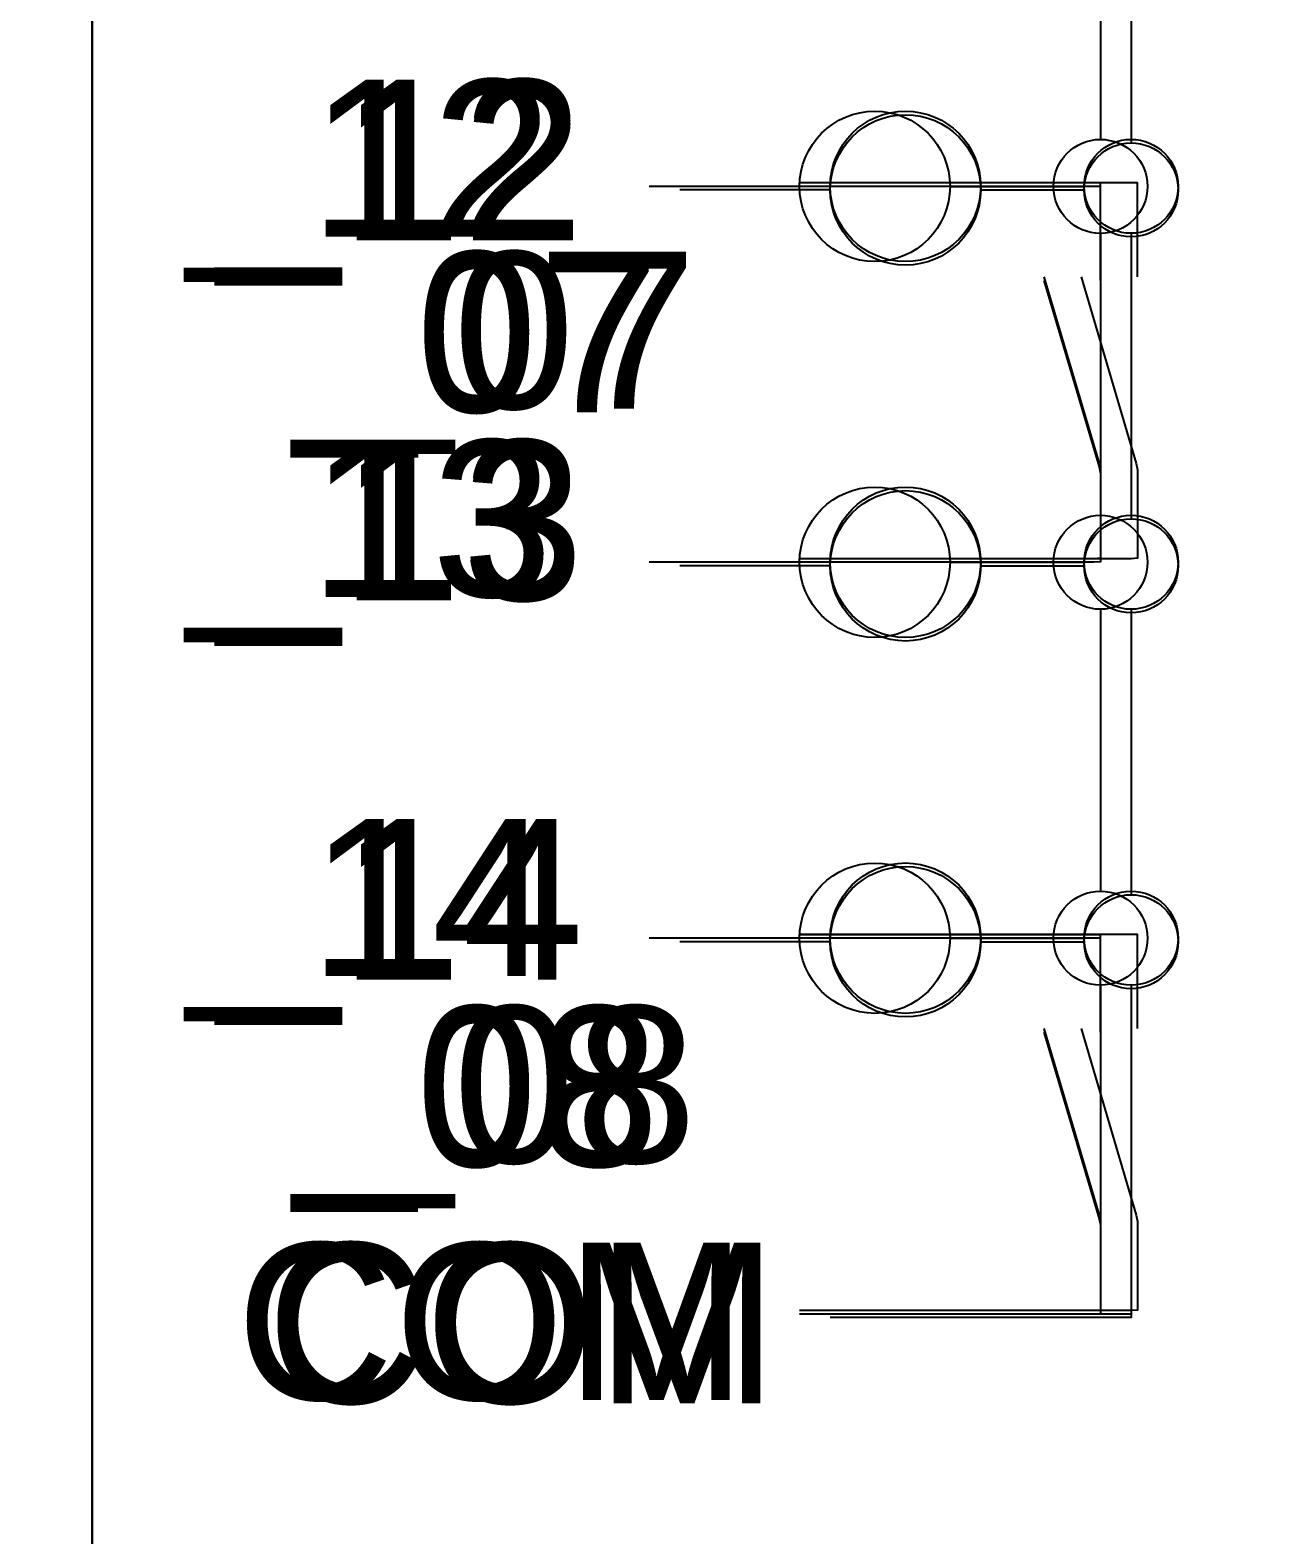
# Model space of a CAD drawing. Extents: x 1 to 47, y 1 to 35.
# Drawn here: x 40.5878 to 40.9768, y 22.122 to 22.5932 of the extents above; entities that cross this region are included whole.
import ezdxf

# ---------------------------------------------------------------- set-up
doc = ezdxf.new("R2010")
doc.units = 0
doc.header["$MEASUREMENT"] = 0
for name, color, linetype in [('9_03__2__42_UNIVERSAL_BINA', 7, 'CONTINUOUS'), ('9_04__3__63_UNIVERSAL_BINA', 7, 'CONTINUOUS'), ('9_05__4__84_UNIVERSAL_BINA', 7, 'CONTINUOUS'), ('9_06__5__21_UNIVERSAL_BINA', 7, 'CONTINUOUS'), ('9_07__6__21_UNIVERSAL_BINA', 7, 'CONTINUOUS'), ('9_08__7__21_UNIVERSAL_BINA', 7, 'CONTINUOUS'), ('9_09__8__42_UNIVERSAL_BINA', 7, 'CONTINUOUS'), ('9_10__9__42_UNIVERSAL_BINA', 7, 'CONTINUOUS'), ('9_11__A__63_UNIVERSAL_BINA', 7, 'CONTINUOUS'), ('9_13__C__24_ELECTROMECHANI', 7, 'CONTINUOUS'), ('9_14__D__36_ELECTROMECHANI', 7, 'CONTINUOUS'), ('9_15__E__48_ELECTROMECHANI', 7, 'CONTINUOUS')]:
    doc.layers.add(name, color=color, linetype=linetype)
doc.styles.add('ARIAL', font='arial.ttf')

msp = doc.modelspace()

# ---------------------------------------------------------------- linework, layer by layer
at = {"layer": '9_03__2__42_UNIVERSAL_BINA'}
msp.add_lwpolyline([(40.74598, 24.16587), (41.09263, 24.16587, -0.398142), (41.1083, 24.15104), (41.10842, 24.10171, -0.411696), (41.058, 24.05061), (41.01922, 24.04993, 0.408751), (40.98599, 24.01616), (40.98601, 21.2023, 0.419667), (41.01934, 21.16958), (41.05828, 21.1689, -0.411441), (41.10842, 21.11747), (41.10842, 21.0706, -0.402437), (41.09212, 21.05363), (40.74547, 21.05364, -0.4372), (40.72968, 21.07071), (40.72968, 21.11837, 0.414214), (40.67858, 21.16947), (40.64048, 21.16947, -0.41992), (40.60725, 21.20335), (40.60727, 24.01732, -0.419692), (40.6406, 24.05004), (40.67954, 24.05004, 0.399045), (40.72958, 24.09754), (40.72968, 24.14895, -0.402086)], format="xyb", close=True, dxfattribs=at)
for points in [[(40.93237, 22.64727), (40.93237, 22.55899)], [(40.83821, 22.54428), (40.79113, 22.54428)], [(40.88529, 22.54428), (40.91765, 22.54428)], [(40.93237, 22.52957), (40.93237, 22.44129)], [(40.83821, 22.42658), (40.79113, 22.42658)], [(40.88529, 22.42658), (40.91765, 22.42658)], [(40.93237, 22.41187), (40.93237, 22.3236)], [(40.83821, 22.30889), (40.79113, 22.30889)], [(40.88529, 22.30889), (40.91765, 22.30889)], [(40.93237, 22.29418), (40.93237, 22.19119), (40.83821, 22.19119)]]:
    msp.add_lwpolyline(points, dxfattribs=at)
for centre, radius in [((40.86177, 22.54428), 0.02354), ((40.93239, 22.54428), 0.01471), ((40.86177, 22.42658), 0.02354), ((40.93239, 22.42658), 0.01471), ((40.86177, 22.30889), 0.02354), ((40.93239, 22.30889), 0.01471)]:
    msp.add_circle(centre, radius, dxfattribs=at)
at = {"layer": '9_04__3__63_UNIVERSAL_BINA'}
for points in [[(40.36724, 24.16587), (40.71389, 24.16587, -0.398142), (40.72956, 24.15104), (40.72968, 24.10171, -0.411696), (40.67926, 24.05061), (40.64048, 24.04993, 0.408751), (40.60725, 24.01616), (40.60727, 21.2023, 0.419667), (40.6406, 21.16958), (40.67954, 21.1689, -0.411441), (40.72968, 21.11747), (40.72968, 21.0706, -0.402437), (40.71338, 21.05363), (40.36673, 21.05364, -0.4372), (40.35094, 21.07071), (40.35094, 21.11837, 0.414214), (40.29984, 21.16947), (40.26174, 21.16947, -0.41992), (40.22851, 21.20335), (40.22853, 24.01732, -0.419692), (40.26186, 24.05004), (40.3008, 24.05004, 0.399045), (40.35085, 24.09754), (40.35094, 24.14895, -0.402086)], [(40.74598, 24.16587), (41.09263, 24.16587, -0.398142), (41.1083, 24.15104), (41.10842, 24.10171, -0.411696), (41.058, 24.05061), (41.01922, 24.04993, 0.408751), (40.98599, 24.01616), (40.98601, 21.2023, 0.419667), (41.01934, 21.16958), (41.05828, 21.1689, -0.411441), (41.10842, 21.11747), (41.10842, 21.0706, -0.402437), (41.09212, 21.05363), (40.74547, 21.05364, -0.4372), (40.72968, 21.07071), (40.72968, 21.11837, 0.414214), (40.67858, 21.16947), (40.64048, 21.16947, -0.41992), (40.60725, 21.20335), (40.60727, 24.01732, -0.419692), (40.6406, 24.05004), (40.67954, 24.05004, 0.399045), (40.72958, 24.09754), (40.72968, 24.14895, -0.402086)]]:
    msp.add_lwpolyline(points, format="xyb", close=True, dxfattribs=at)
for points in [[(40.93237, 22.64727), (40.93237, 22.55899)], [(40.83821, 22.54428), (40.79113, 22.54428)], [(40.88529, 22.54428), (40.91765, 22.54428)], [(40.93237, 22.52957), (40.93237, 22.44129)], [(40.83821, 22.42658), (40.79113, 22.42658)], [(40.88529, 22.42658), (40.91765, 22.42658)], [(40.93237, 22.41187), (40.93237, 22.3236)], [(40.83821, 22.30889), (40.79113, 22.30889)], [(40.88529, 22.30889), (40.91765, 22.30889)], [(40.93237, 22.29418), (40.93237, 22.19119), (40.83821, 22.19119)]]:
    msp.add_lwpolyline(points, dxfattribs=at)
for centre, radius in [((40.86177, 22.54428), 0.02354), ((40.93239, 22.54428), 0.01471), ((40.86177, 22.42658), 0.02354), ((40.93239, 22.42658), 0.01471), ((40.86177, 22.30889), 0.02354), ((40.93239, 22.30889), 0.01471)]:
    msp.add_circle(centre, radius, dxfattribs=at)
at = {"layer": '9_05__4__84_UNIVERSAL_BINA'}
for points in [[(40.36724, 24.16587), (40.71389, 24.16587, -0.398142), (40.72956, 24.15104), (40.72968, 24.10171, -0.411696), (40.67926, 24.05061), (40.64048, 24.04993, 0.408751), (40.60725, 24.01616), (40.60727, 21.2023, 0.419667), (40.6406, 21.16958), (40.67954, 21.1689, -0.411441), (40.72968, 21.11747), (40.72968, 21.0706, -0.402437), (40.71338, 21.05363), (40.36673, 21.05364, -0.4372), (40.35094, 21.07071), (40.35094, 21.11837, 0.414214), (40.29984, 21.16947), (40.26174, 21.16947, -0.41992), (40.22851, 21.20335), (40.22853, 24.01732, -0.419692), (40.26186, 24.05004), (40.3008, 24.05004, 0.399045), (40.35085, 24.09754), (40.35094, 24.14895, -0.402086)], [(40.74598, 24.16587), (41.09263, 24.16587, -0.398142), (41.1083, 24.15104), (41.10842, 24.10171, -0.411696), (41.058, 24.05061), (41.01922, 24.04993, 0.408751), (40.98599, 24.01616), (40.98601, 21.2023, 0.419667), (41.01934, 21.16958), (41.05828, 21.1689, -0.411441), (41.10842, 21.11747), (41.10842, 21.0706, -0.402437), (41.09212, 21.05363), (40.74547, 21.05364, -0.4372), (40.72968, 21.07071), (40.72968, 21.11837, 0.414214), (40.67858, 21.16947), (40.64048, 21.16947, -0.41992), (40.60725, 21.20335), (40.60727, 24.01732, -0.419692), (40.6406, 24.05004), (40.67954, 24.05004, 0.399045), (40.72958, 24.09754), (40.72968, 24.14895, -0.402086)]]:
    msp.add_lwpolyline(points, format="xyb", close=True, dxfattribs=at)
for points in [[(40.93237, 22.64615), (40.93237, 22.55787)], [(40.83821, 22.54316), (40.79113, 22.54316)], [(40.88529, 22.54316), (40.91765, 22.54316)], [(40.93237, 22.52845), (40.93237, 22.44018)], [(40.83821, 22.42546), (40.79113, 22.42546)], [(40.88529, 22.42546), (40.91765, 22.42546)], [(40.93237, 22.41075), (40.93237, 22.32248)], [(40.83821, 22.30777), (40.79113, 22.30777)], [(40.88529, 22.30777), (40.91765, 22.30777)], [(40.93237, 22.29306), (40.93237, 22.19007), (40.83821, 22.19008)]]:
    msp.add_lwpolyline(points, dxfattribs=at)
for centre, radius in [((40.86177, 22.54316), 0.02354), ((40.93239, 22.54316), 0.01471), ((40.86177, 22.42546), 0.02354), ((40.93239, 22.42546), 0.01471), ((40.86177, 22.30777), 0.02354), ((40.93239, 22.30777), 0.01471)]:
    msp.add_circle(centre, radius, dxfattribs=at)
at = {"layer": '9_06__5__21_UNIVERSAL_BINA'}
msp.add_lwpolyline([(40.74598, 24.16587), (41.09263, 24.16587, -0.398142), (41.1083, 24.15104), (41.10842, 24.10171, -0.411696), (41.058, 24.05061), (41.01922, 24.04993, 0.408751), (40.98599, 24.01616), (40.98601, 21.2023, 0.419667), (41.01934, 21.16958), (41.05828, 21.1689, -0.411441), (41.10842, 21.11747), (41.10842, 21.0706, -0.402437), (41.09212, 21.05363), (40.74547, 21.05364, -0.4372), (40.72968, 21.07071), (40.72968, 21.11837, 0.414214), (40.67858, 21.16947), (40.64048, 21.16947, -0.41992), (40.60725, 21.20335), (40.60727, 24.01732, -0.419692), (40.6406, 24.05004), (40.67954, 24.05004, 0.399045), (40.72958, 24.09754), (40.72968, 24.14895, -0.402086)], format="xyb", close=True, dxfattribs=at)
for points in [[(40.93438, 22.51596), (40.93438, 22.54538), (40.84022, 22.54538)], [(40.91672, 22.51596), (40.934, 22.45755), (40.93438, 22.45554), (40.93438, 22.45227), (40.93438, 22.44782), (40.93438, 22.44276), (40.93438, 22.43766), (40.93438, 22.42962), (40.93438, 22.42782), (40.93237, 22.42768), (40.84022, 22.42768)], [(40.93438, 22.28056), (40.93438, 22.30999), (40.84022, 22.30999)], [(40.91672, 22.28056), (40.934, 22.22215), (40.93438, 22.22015), (40.93438, 22.21688), (40.93438, 22.21243), (40.93438, 22.20736), (40.93438, 22.20226), (40.93438, 22.19422), (40.93438, 22.19242), (40.93237, 22.19229), (40.84022, 22.19229)]]:
    msp.add_lwpolyline(points, dxfattribs=at)
at = {"layer": '9_07__6__21_UNIVERSAL_BINA'}
for points in [[(40.36724, 24.16587), (40.71389, 24.16587, -0.398142), (40.72956, 24.15104), (40.72968, 24.10171, -0.411696), (40.67926, 24.05061), (40.64048, 24.04993, 0.408751), (40.60725, 24.01616), (40.60727, 21.2023, 0.419667), (40.6406, 21.16958), (40.67954, 21.1689, -0.411441), (40.72968, 21.11747), (40.72968, 21.0706, -0.402437), (40.71338, 21.05363), (40.36673, 21.05364, -0.4372), (40.35094, 21.07071), (40.35094, 21.11837, 0.414214), (40.29984, 21.16947), (40.26174, 21.16947, -0.41992), (40.22851, 21.20335), (40.22853, 24.01732, -0.419692), (40.26186, 24.05004), (40.3008, 24.05004, 0.399045), (40.35085, 24.09754), (40.35094, 24.14895, -0.402086)], [(40.74598, 24.16587), (41.09263, 24.16587, -0.398142), (41.1083, 24.15104), (41.10842, 24.10171, -0.411696), (41.058, 24.05061), (41.01922, 24.04993, 0.408751), (40.98599, 24.01616), (40.98601, 21.2023, 0.419667), (41.01934, 21.16958), (41.05828, 21.1689, -0.411441), (41.10842, 21.11747), (41.10842, 21.0706, -0.402437), (41.09212, 21.05363), (40.74547, 21.05364, -0.4372), (40.72968, 21.07071), (40.72968, 21.11837, 0.414214), (40.67858, 21.16947), (40.64048, 21.16947, -0.41992), (40.60725, 21.20335), (40.60727, 24.01732, -0.419692), (40.6406, 24.05004), (40.67954, 24.05004, 0.399045), (40.72958, 24.09754), (40.72968, 24.14895, -0.402086)]]:
    msp.add_lwpolyline(points, format="xyb", close=True, dxfattribs=at)
for points in [[(40.92276, 22.51593), (40.92276, 22.54536), (40.8286, 22.54536)], [(40.90511, 22.51593), (40.92238, 22.45752), (40.92276, 22.45552), (40.92276, 22.45225), (40.92276, 22.4478), (40.92276, 22.44274), (40.92276, 22.43763), (40.92276, 22.42959), (40.92276, 22.42779), (40.92075, 22.42766), (40.8286, 22.42766)], [(40.92276, 22.28053), (40.92276, 22.30996), (40.8286, 22.30996)], [(40.90511, 22.28053), (40.92238, 22.22212), (40.92276, 22.22012), (40.92276, 22.21685), (40.92276, 22.2124), (40.92276, 22.20734), (40.92276, 22.20224), (40.92276, 22.19419), (40.92276, 22.19239), (40.92075, 22.19226), (40.8286, 22.19226)]]:
    msp.add_lwpolyline(points, dxfattribs=at)
at = {"layer": '9_08__7__21_UNIVERSAL_BINA'}
for points in [[(40.36724, 24.16587), (40.71389, 24.16587, -0.398142), (40.72956, 24.15104), (40.72968, 24.10171, -0.411696), (40.67926, 24.05061), (40.64048, 24.04993, 0.408751), (40.60725, 24.01616), (40.60727, 21.2023, 0.419667), (40.6406, 21.16958), (40.67954, 21.1689, -0.411441), (40.72968, 21.11747), (40.72968, 21.0706, -0.402437), (40.71338, 21.05363), (40.36673, 21.05364, -0.4372), (40.35094, 21.07071), (40.35094, 21.11837, 0.414214), (40.29984, 21.16947), (40.26174, 21.16947, -0.41992), (40.22851, 21.20335), (40.22853, 24.01732, -0.419692), (40.26186, 24.05004), (40.3008, 24.05004, 0.399045), (40.35085, 24.09754), (40.35094, 24.14895, -0.402086)], [(40.74598, 24.16587), (41.09263, 24.16587, -0.398142), (41.1083, 24.15104), (41.10842, 24.10171, -0.411696), (41.058, 24.05061), (41.01922, 24.04993, 0.408751), (40.98599, 24.01616), (40.98601, 21.2023, 0.419667), (41.01934, 21.16958), (41.05828, 21.1689, -0.411441), (41.10842, 21.11747), (41.10842, 21.0706, -0.402437), (41.09212, 21.05363), (40.74547, 21.05364, -0.4372), (40.72968, 21.07071), (40.72968, 21.11837, 0.414214), (40.67858, 21.16947), (40.64048, 21.16947, -0.41992), (40.60725, 21.20335), (40.60727, 24.01732, -0.419692), (40.6406, 24.05004), (40.67954, 24.05004, 0.399045), (40.72958, 24.09754), (40.72968, 24.14895, -0.402086)]]:
    msp.add_lwpolyline(points, format="xyb", close=True, dxfattribs=at)
for points in [[(40.92276, 22.51484), (40.92276, 22.54426), (40.8286, 22.54426)], [(40.90511, 22.51484), (40.92238, 22.45643), (40.92276, 22.45442), (40.92276, 22.45115), (40.92276, 22.4467), (40.92276, 22.44164), (40.92276, 22.43654), (40.92276, 22.4285), (40.92276, 22.4267), (40.92075, 22.42656), (40.8286, 22.42656)], [(40.92276, 22.27944), (40.92276, 22.30887), (40.8286, 22.30887)], [(40.90511, 22.27944), (40.92238, 22.22103), (40.92276, 22.21903), (40.92276, 22.21576), (40.92276, 22.21131), (40.92276, 22.20625), (40.92276, 22.20114), (40.92276, 22.1931), (40.92276, 22.1913), (40.92075, 22.19117), (40.8286, 22.19117)]]:
    msp.add_lwpolyline(points, dxfattribs=at)
at = {"layer": '9_09__8__42_UNIVERSAL_BINA'}
for points in [[(40.36724, 24.16587), (40.71389, 24.16587, -0.398142), (40.72956, 24.15104), (40.72968, 24.10171, -0.411696), (40.67926, 24.05061), (40.64048, 24.04993, 0.408751), (40.60725, 24.01616), (40.60727, 21.2023, 0.419667), (40.6406, 21.16958), (40.67954, 21.1689, -0.411441), (40.72968, 21.11747), (40.72968, 21.0706, -0.402437), (40.71338, 21.05363), (40.36673, 21.05364, -0.4372), (40.35094, 21.07071), (40.35094, 21.11837, 0.414214), (40.29984, 21.16947), (40.26174, 21.16947, -0.41992), (40.22851, 21.20335), (40.22853, 24.01732, -0.419692), (40.26186, 24.05004), (40.3008, 24.05004, 0.399045), (40.35085, 24.09754), (40.35094, 24.14895, -0.402086)], [(40.74598, 24.16587), (41.09263, 24.16587, -0.398142), (41.1083, 24.15104), (41.10842, 24.10171, -0.411696), (41.058, 24.05061), (41.01922, 24.04993, 0.408751), (40.98599, 24.01616), (40.98601, 21.2023, 0.419667), (41.01934, 21.16958), (41.05828, 21.1689, -0.411441), (41.10842, 21.11747), (41.10842, 21.0706, -0.402437), (41.09212, 21.05363), (40.74547, 21.05364, -0.4372), (40.72968, 21.07071), (40.72968, 21.11837, 0.414214), (40.67858, 21.16947), (40.64048, 21.16947, -0.41992), (40.60725, 21.20335), (40.60727, 24.01732, -0.419692), (40.6406, 24.05004), (40.67954, 24.05004, 0.399045), (40.72958, 24.09754), (40.72968, 24.14895, -0.402086)]]:
    msp.add_lwpolyline(points, format="xyb", close=True, dxfattribs=at)
for points in [[(40.93237, 22.64727), (40.93237, 22.55899)], [(40.83821, 22.54428), (40.79113, 22.54428)], [(40.88529, 22.54428), (40.91765, 22.54428)], [(40.93237, 22.52957), (40.93237, 22.44129)], [(40.83821, 22.42658), (40.79113, 22.42658)], [(40.88529, 22.42658), (40.91765, 22.42658)], [(40.93237, 22.41187), (40.93237, 22.3236)], [(40.83821, 22.30889), (40.79113, 22.30889)], [(40.88529, 22.30889), (40.91765, 22.30889)], [(40.93237, 22.29418), (40.93237, 22.19119), (40.83821, 22.19119)]]:
    msp.add_lwpolyline(points, dxfattribs=at)
for centre, radius in [((40.86177, 22.54428), 0.02354), ((40.93239, 22.54428), 0.01471), ((40.86177, 22.42658), 0.02354), ((40.93239, 22.42658), 0.01471), ((40.86177, 22.30889), 0.02354), ((40.93239, 22.30889), 0.01471)]:
    msp.add_circle(centre, radius, dxfattribs=at)
at = {"layer": '9_10__9__42_UNIVERSAL_BINA'}
for points in [[(40.36724, 24.16587), (40.71389, 24.16587, -0.398142), (40.72956, 24.15104), (40.72968, 24.10171, -0.411696), (40.67926, 24.05061), (40.64048, 24.04993, 0.408751), (40.60725, 24.01616), (40.60727, 21.2023, 0.419667), (40.6406, 21.16958), (40.67954, 21.1689, -0.411441), (40.72968, 21.11747), (40.72968, 21.0706, -0.402437), (40.71338, 21.05363), (40.36673, 21.05364, -0.4372), (40.35094, 21.07071), (40.35094, 21.11837, 0.414214), (40.29984, 21.16947), (40.26174, 21.16947, -0.41992), (40.22851, 21.20335), (40.22853, 24.01732, -0.419692), (40.26186, 24.05004), (40.3008, 24.05004, 0.399045), (40.35085, 24.09754), (40.35094, 24.14895, -0.402086)], [(40.74598, 24.16587), (41.09263, 24.16587, -0.398142), (41.1083, 24.15104), (41.10842, 24.10171, -0.411696), (41.058, 24.05061), (41.01922, 24.04993, 0.408751), (40.98599, 24.01616), (40.98601, 21.2023, 0.419667), (41.01934, 21.16958), (41.05828, 21.1689, -0.411441), (41.10842, 21.11747), (41.10842, 21.0706, -0.402437), (41.09212, 21.05363), (40.74547, 21.05364, -0.4372), (40.72968, 21.07071), (40.72968, 21.11837, 0.414214), (40.67858, 21.16947), (40.64048, 21.16947, -0.41992), (40.60725, 21.20335), (40.60727, 24.01732, -0.419692), (40.6406, 24.05004), (40.67954, 24.05004, 0.399045), (40.72958, 24.09754), (40.72968, 24.14895, -0.402086)]]:
    msp.add_lwpolyline(points, format="xyb", close=True, dxfattribs=at)
for points in [[(40.92276, 22.64725), (40.92276, 22.55898)], [(40.8286, 22.54427), (40.78152, 22.54427)], [(40.87568, 22.54427), (40.90805, 22.54427)], [(40.92276, 22.52956), (40.92276, 22.44128)], [(40.8286, 22.42657), (40.78152, 22.42657)], [(40.87568, 22.42657), (40.90805, 22.42657)], [(40.92276, 22.41186), (40.92276, 22.32359)], [(40.8286, 22.30888), (40.78152, 22.30888)], [(40.87568, 22.30888), (40.90805, 22.30888)], [(40.92276, 22.29417), (40.92276, 22.19118), (40.8286, 22.19118)]]:
    msp.add_lwpolyline(points, dxfattribs=at)
for centre, radius in [((40.85217, 22.54427), 0.02354), ((40.92279, 22.54427), 0.01471), ((40.85217, 22.42657), 0.02354), ((40.92279, 22.42657), 0.01471), ((40.85217, 22.30888), 0.02354), ((40.92279, 22.30888), 0.01471)]:
    msp.add_circle(centre, radius, dxfattribs=at)
at = {"layer": '9_11__A__63_UNIVERSAL_BINA'}
for points in [[(40.36724, 24.16587), (40.71389, 24.16587, -0.398142), (40.72956, 24.15104), (40.72968, 24.10171, -0.411696), (40.67926, 24.05061), (40.64048, 24.04993, 0.408751), (40.60725, 24.01616), (40.60727, 21.2023, 0.419667), (40.6406, 21.16958), (40.67954, 21.1689, -0.411441), (40.72968, 21.11747), (40.72968, 21.0706, -0.402437), (40.71338, 21.05363), (40.36673, 21.05364, -0.4372), (40.35094, 21.07071), (40.35094, 21.11837, 0.414214), (40.29984, 21.16947), (40.26174, 21.16947, -0.41992), (40.22851, 21.20335), (40.22853, 24.01732, -0.419692), (40.26186, 24.05004), (40.3008, 24.05004, 0.399045), (40.35085, 24.09754), (40.35094, 24.14895, -0.402086)], [(40.74598, 24.16587), (41.09263, 24.16587, -0.398142), (41.1083, 24.15104), (41.10842, 24.10171, -0.411696), (41.058, 24.05061), (41.01922, 24.04993, 0.408751), (40.98599, 24.01616), (40.98601, 21.2023, 0.419667), (41.01934, 21.16958), (41.05828, 21.1689, -0.411441), (41.10842, 21.11747), (41.10842, 21.0706, -0.402437), (41.09212, 21.05363), (40.74547, 21.05364, -0.4372), (40.72968, 21.07071), (40.72968, 21.11837, 0.414214), (40.67858, 21.16947), (40.64048, 21.16947, -0.41992), (40.60725, 21.20335), (40.60727, 24.01732, -0.419692), (40.6406, 24.05004), (40.67954, 24.05004, 0.399045), (40.72958, 24.09754), (40.72968, 24.14895, -0.402086)]]:
    msp.add_lwpolyline(points, format="xyb", close=True, dxfattribs=at)
for points in [[(40.93237, 22.64727), (40.93237, 22.55899)], [(40.83821, 22.54428), (40.79113, 22.54428)], [(40.88529, 22.54428), (40.91765, 22.54428)], [(40.93237, 22.52957), (40.93237, 22.44129)], [(40.83821, 22.42658), (40.79113, 22.42658)], [(40.88529, 22.42658), (40.91765, 22.42658)], [(40.93237, 22.41187), (40.93237, 22.3236)], [(40.83821, 22.30889), (40.79113, 22.30889)], [(40.88529, 22.30889), (40.91765, 22.30889)], [(40.93237, 22.29418), (40.93237, 22.19119), (40.83821, 22.19119)]]:
    msp.add_lwpolyline(points, dxfattribs=at)
for centre, radius in [((40.86177, 22.54428), 0.02354), ((40.93239, 22.54428), 0.01471), ((40.86177, 22.42658), 0.02354), ((40.93239, 22.42658), 0.01471), ((40.86177, 22.30889), 0.02354), ((40.93239, 22.30889), 0.01471)]:
    msp.add_circle(centre, radius, dxfattribs=at)
at = {"layer": '9_13__C__24_ELECTROMECHANI'}
msp.add_lwpolyline([(40.74598, 24.16587), (41.09263, 24.16587, -0.398142), (41.1083, 24.15104), (41.10842, 24.10171, -0.411696), (41.058, 24.05061), (41.01922, 24.04993, 0.408751), (40.98599, 24.01616), (40.98601, 21.2023, 0.419667), (41.01934, 21.16958), (41.05828, 21.1689, -0.411441), (41.10842, 21.11747), (41.10842, 21.0706, -0.402437), (41.09212, 21.05363), (40.74547, 21.05364, -0.4372), (40.72968, 21.07071), (40.72968, 21.11837, 0.414214), (40.67858, 21.16947), (40.64048, 21.16947, -0.41992), (40.60725, 21.20335), (40.60727, 24.01732, -0.419692), (40.6406, 24.05004), (40.67954, 24.05004, 0.399045), (40.72958, 24.09754), (40.72968, 24.14895, -0.402086)], format="xyb", close=True, dxfattribs=at)
for points in [[(40.92276, 22.51484), (40.92276, 22.54426), (40.8286, 22.54426)], [(40.90511, 22.51484), (40.92238, 22.45643), (40.92276, 22.45442), (40.92276, 22.45115), (40.92276, 22.4467), (40.92276, 22.44164), (40.92276, 22.43654), (40.92276, 22.4285), (40.92276, 22.4267), (40.92075, 22.42656), (40.8286, 22.42656)], [(40.92276, 22.27944), (40.92276, 22.30887), (40.8286, 22.30887)], [(40.90511, 22.27944), (40.92238, 22.22103), (40.92276, 22.21903), (40.92276, 22.21576), (40.92276, 22.21131), (40.92276, 22.20625), (40.92276, 22.20114), (40.92276, 22.1931), (40.92276, 22.1913), (40.92075, 22.19117), (40.8286, 22.19117)]]:
    msp.add_lwpolyline(points, dxfattribs=at)
at = {"layer": '9_14__D__36_ELECTROMECHANI'}
for points in [[(40.36724, 24.16587), (40.71389, 24.16587, -0.398142), (40.72956, 24.15104), (40.72968, 24.10171, -0.411696), (40.67926, 24.05061), (40.64048, 24.04993, 0.408751), (40.60725, 24.01616), (40.60727, 21.2023, 0.419667), (40.6406, 21.16958), (40.67954, 21.1689, -0.411441), (40.72968, 21.11747), (40.72968, 21.0706, -0.402437), (40.71338, 21.05363), (40.36673, 21.05364, -0.4372), (40.35094, 21.07071), (40.35094, 21.11837, 0.414214), (40.29984, 21.16947), (40.26174, 21.16947, -0.41992), (40.22851, 21.20335), (40.22853, 24.01732, -0.419692), (40.26186, 24.05004), (40.3008, 24.05004, 0.399045), (40.35085, 24.09754), (40.35094, 24.14895, -0.402086)], [(40.74598, 24.16587), (41.09263, 24.16587, -0.398142), (41.1083, 24.15104), (41.10842, 24.10171, -0.411696), (41.058, 24.05061), (41.01922, 24.04993, 0.408751), (40.98599, 24.01616), (40.98601, 21.2023, 0.419667), (41.01934, 21.16958), (41.05828, 21.1689, -0.411441), (41.10842, 21.11747), (41.10842, 21.0706, -0.402437), (41.09212, 21.05363), (40.74547, 21.05364, -0.4372), (40.72968, 21.07071), (40.72968, 21.11837, 0.414214), (40.67858, 21.16947), (40.64048, 21.16947, -0.41992), (40.60725, 21.20335), (40.60727, 24.01732, -0.419692), (40.6406, 24.05004), (40.67954, 24.05004, 0.399045), (40.72958, 24.09754), (40.72968, 24.14895, -0.402086)]]:
    msp.add_lwpolyline(points, format="xyb", close=True, dxfattribs=at)
for points in [[(40.92276, 22.51484), (40.92276, 22.54426), (40.8286, 22.54426)], [(40.90511, 22.51484), (40.92238, 22.45643), (40.92276, 22.45442), (40.92276, 22.45115), (40.92276, 22.4467), (40.92276, 22.44164), (40.92276, 22.43654), (40.92276, 22.4285), (40.92276, 22.4267), (40.92075, 22.42656), (40.8286, 22.42656)], [(40.92276, 22.27944), (40.92276, 22.30887), (40.8286, 22.30887)], [(40.90511, 22.27944), (40.92238, 22.22103), (40.92276, 22.21903), (40.92276, 22.21576), (40.92276, 22.21131), (40.92276, 22.20625), (40.92276, 22.20114), (40.92276, 22.1931), (40.92276, 22.1913), (40.92075, 22.19117), (40.8286, 22.19117)]]:
    msp.add_lwpolyline(points, dxfattribs=at)
at = {"layer": '9_15__E__48_ELECTROMECHANI'}
for points in [[(40.36724, 24.16587), (40.71389, 24.16587, -0.398142), (40.72956, 24.15104), (40.72968, 24.10171, -0.411696), (40.67926, 24.05061), (40.64048, 24.04993, 0.408751), (40.60725, 24.01616), (40.60727, 21.2023, 0.419667), (40.6406, 21.16958), (40.67954, 21.1689, -0.411441), (40.72968, 21.11747), (40.72968, 21.0706, -0.402437), (40.71338, 21.05363), (40.36673, 21.05364, -0.4372), (40.35094, 21.07071), (40.35094, 21.11837, 0.414214), (40.29984, 21.16947), (40.26174, 21.16947, -0.41992), (40.22851, 21.20335), (40.22853, 24.01732, -0.419692), (40.26186, 24.05004), (40.3008, 24.05004, 0.399045), (40.35085, 24.09754), (40.35094, 24.14895, -0.402086)], [(40.74598, 24.16587), (41.09263, 24.16587, -0.398142), (41.1083, 24.15104), (41.10842, 24.10171, -0.411696), (41.058, 24.05061), (41.01922, 24.04993, 0.408751), (40.98599, 24.01616), (40.98601, 21.2023, 0.419667), (41.01934, 21.16958), (41.05828, 21.1689, -0.411441), (41.10842, 21.11747), (41.10842, 21.0706, -0.402437), (41.09212, 21.05363), (40.74547, 21.05364, -0.4372), (40.72968, 21.07071), (40.72968, 21.11837, 0.414214), (40.67858, 21.16947), (40.64048, 21.16947, -0.41992), (40.60725, 21.20335), (40.60727, 24.01732, -0.419692), (40.6406, 24.05004), (40.67954, 24.05004, 0.399045), (40.72958, 24.09754), (40.72968, 24.14895, -0.402086)]]:
    msp.add_lwpolyline(points, format="xyb", close=True, dxfattribs=at)
for points in [[(40.92276, 22.51596), (40.92276, 22.54538), (40.8286, 22.54538)], [(40.90511, 22.51596), (40.92238, 22.45755), (40.92276, 22.45555), (40.92276, 22.45227), (40.92276, 22.44782), (40.92276, 22.44276), (40.92276, 22.43766), (40.92276, 22.42962), (40.92276, 22.42782), (40.92075, 22.42769), (40.8286, 22.42769)], [(40.92276, 22.28056), (40.92276, 22.30999), (40.8286, 22.30999)], [(40.90511, 22.28056), (40.92238, 22.22215), (40.92276, 22.22015), (40.92276, 22.21688), (40.92276, 22.21243), (40.92276, 22.20737), (40.92276, 22.20227), (40.92276, 22.19422), (40.92276, 22.19242), (40.92075, 22.19229), (40.8286, 22.19229)]]:
    msp.add_lwpolyline(points, dxfattribs=at)

# ---------------------------------------------------------------- texts
at = {"layer": '9_03__2__42_UNIVERSAL_BINA', "style": 'ARIAL'}
for s, p in [('_12', (40.64654, 22.52854)), ('_13', (40.64654, 22.41573)), ('_14', (40.64654, 22.29702)), ('COM', (40.66175, 22.16434))]:
    msp.add_text(s, height=0.049167, dxfattribs=at).set_placement(p)
at = {"layer": '9_04__3__63_UNIVERSAL_BINA', "style": 'ARIAL'}
for s, p in [('_12', (40.64654, 22.52854)), ('_13', (40.64654, 22.41573)), ('_14', (40.64654, 22.29702)), ('COM', (40.66175, 22.16434))]:
    msp.add_text(s, height=0.049167, dxfattribs=at).set_placement(p)
at = {"layer": '9_05__4__84_UNIVERSAL_BINA', "style": 'ARIAL'}
for s, p in [('_12', (40.64654, 22.52742)), ('_13', (40.64654, 22.41461)), ('_14', (40.64654, 22.2959)), ('COM', (40.66175, 22.16322))]:
    msp.add_text(s, height=0.049167, dxfattribs=at).set_placement(p)
at = {"layer": '9_06__5__21_UNIVERSAL_BINA', "style": 'ARIAL'}
for s, p in [('_07', (40.6819, 22.47466)), ('_08', (40.6819, 22.2385))]:
    msp.add_text(s, height=0.049167, dxfattribs=at).set_placement(p)
at = {"layer": '9_07__6__21_UNIVERSAL_BINA', "style": 'ARIAL'}
for s, p in [('_07', (40.67029, 22.47463)), ('_08', (40.67028, 22.23847))]:
    msp.add_text(s, height=0.049167, dxfattribs=at).set_placement(p)
at = {"layer": '9_08__7__21_UNIVERSAL_BINA', "style": 'ARIAL'}
for s, p in [('_07', (40.67029, 22.47354)), ('_08', (40.67028, 22.23738))]:
    msp.add_text(s, height=0.049167, dxfattribs=at).set_placement(p)
at = {"layer": '9_09__8__42_UNIVERSAL_BINA', "style": 'ARIAL'}
for s, p in [('_12', (40.64654, 22.52854)), ('_13', (40.64654, 22.41573)), ('_14', (40.64654, 22.29702)), ('COM', (40.66175, 22.16434))]:
    msp.add_text(s, height=0.049167, dxfattribs=at).set_placement(p)
at = {"layer": '9_10__9__42_UNIVERSAL_BINA', "style": 'ARIAL'}
for s, p in [('_12', (40.63693, 22.52853)), ('_13', (40.63693, 22.41572)), ('_14', (40.63693, 22.29701)), ('COM', (40.65214, 22.16433))]:
    msp.add_text(s, height=0.049167, dxfattribs=at).set_placement(p)
at = {"layer": '9_11__A__63_UNIVERSAL_BINA', "style": 'ARIAL'}
for s, p in [('_12', (40.64654, 22.52854)), ('_13', (40.64654, 22.41573)), ('_14', (40.64654, 22.29702)), ('COM', (40.66175, 22.16434))]:
    msp.add_text(s, height=0.049167, dxfattribs=at).set_placement(p)
at = {"layer": '9_13__C__24_ELECTROMECHANI', "style": 'ARIAL'}
for s, p in [('_07', (40.67029, 22.47354)), ('_08', (40.67028, 22.23738))]:
    msp.add_text(s, height=0.049167, dxfattribs=at).set_placement(p)
at = {"layer": '9_14__D__36_ELECTROMECHANI', "style": 'ARIAL'}
for s, p in [('_07', (40.67029, 22.47354)), ('_08', (40.67028, 22.23738))]:
    msp.add_text(s, height=0.049167, dxfattribs=at).set_placement(p)
at = {"layer": '9_15__E__48_ELECTROMECHANI', "style": 'ARIAL'}
for s, p in [('_07', (40.67029, 22.47466)), ('_08', (40.67028, 22.2385))]:
    msp.add_text(s, height=0.049167, dxfattribs=at).set_placement(p)

doc.saveas('drawing.dxf')
